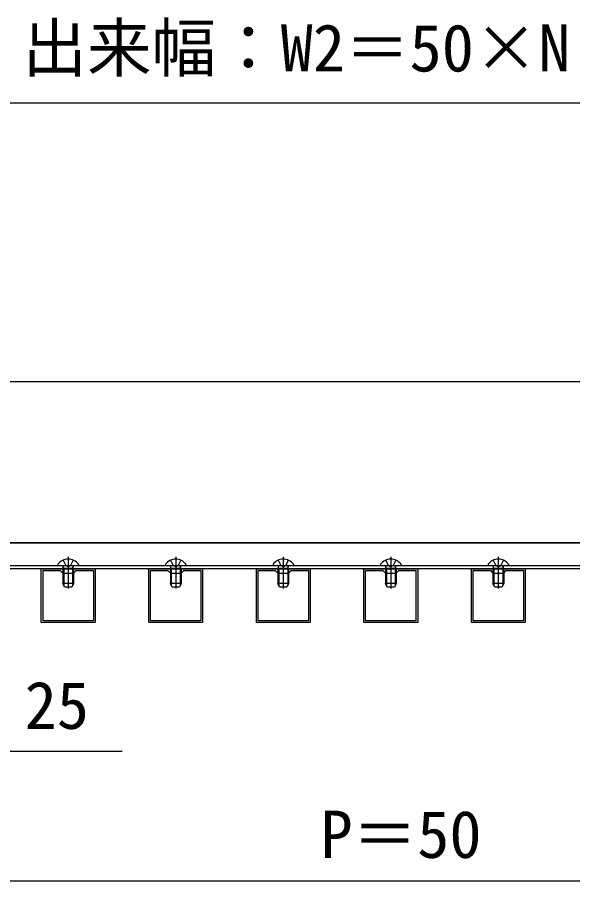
# Model space of a CAD drawing. Units: millimetres, scale not verified. Extents: x -875 to 875, y -1310 to 1300.
# Drawn here: x -200.8 to -71.6, y -738.8 to -538.1 of the extents above; entities that cross this region are included whole.
import ezdxf
from ezdxf.enums import TextEntityAlignment as Align

# ---------------------------------------------------------------- set-up
doc = ezdxf.new("R2010")
doc.units = ezdxf.units.MM
doc.header["$LTSCALE"] = 4
for name, color, linetype in [('0-2_YKK_11', 7, 'Continuous'), ('0-3_YKK_12', 2, 'Continuous'), ('0-4_YKK_13', 4, 'Continuous'), ('0-5_YKK_D', 6, 'Continuous')]:
    doc.layers.add(name, color=color, linetype=linetype)
doc.styles.add('ＭＳ ゴシック', font='')
doc.styles.get('ＭＳ ゴシック').set_extended_font_data('MS Gothic')

msp = doc.modelspace()

# ---------------------------------------------------------------- linework, layer by layer
at = {"layer": '0-2_YKK_11'}
for points in [[(-182.68, -666.275), (-182.68, -678.775), (-195.179, -678.775), (-195.179, -666.275)], [(-183.08, -666.675), (-183.08, -678.375), (-194.779, -678.375), (-194.779, -666.675), (-190.779, -666.675), (-190.179, -667.275), (-187.679, -667.275), (-187.079, -666.675)], [(-157.68, -666.275), (-157.68, -678.775), (-170.179, -678.775), (-170.179, -666.275)], [(-158.08, -666.675), (-158.08, -678.375), (-169.779, -678.375), (-169.779, -666.675), (-165.779, -666.675), (-165.179, -667.275), (-162.679, -667.275), (-162.079, -666.675)], [(-132.68, -666.275), (-132.68, -678.775), (-145.179, -678.775), (-145.179, -666.275)], [(-133.08, -666.675), (-133.08, -678.375), (-144.779, -678.375), (-144.779, -666.675), (-140.779, -666.675), (-140.179, -667.275), (-137.679, -667.275), (-137.079, -666.675)], [(-107.68, -666.275), (-107.68, -678.775), (-120.179, -678.775), (-120.179, -666.275)], [(-108.08, -666.675), (-108.08, -678.375), (-119.779, -678.375), (-119.779, -666.675), (-115.779, -666.675), (-115.179, -667.275), (-112.679, -667.275), (-112.079, -666.675)], [(-82.68, -666.275), (-82.68, -678.775), (-95.179, -678.775), (-95.179, -666.275)], [(-83.08, -666.675), (-83.08, -678.375), (-94.779, -678.375), (-94.779, -666.675), (-90.779, -666.675), (-90.179, -667.275), (-87.679, -667.275), (-87.079, -666.675)]]:
    msp.add_lwpolyline(points, close=True, dxfattribs=at)
at = {"layer": '0-3_YKK_12'}
msp.add_line((-220.179, -665.525), (17.32, -665.525), dxfattribs=at)
for points in [[(-228.93, -622.775), (-23.93, -622.775), (-23.93, -660.275), (-228.93, -660.275)], [(-220.179, -660.275), (17.32, -660.275), (17.32, -666.275), (-220.179, -666.275)]]:
    msp.add_lwpolyline(points, close=True, dxfattribs=at)
at = {"layer": '0-4_YKK_13'}
for p, q in [((-188.929, -663.525), (-188.929, -670.874)), ((-163.929, -663.525), (-163.929, -670.874)), ((-138.929, -663.525), (-138.929, -670.874)), ((-113.929, -663.525), (-113.929, -670.874)), ((-88.929, -663.525), (-88.929, -670.874)), ((-191.304, -665.225), (-191.304, -665.275)), ((-191.054, -665.525), (-186.804, -665.525)), ((-190.179, -666.225), (-190.071, -665.927)), ((-187.679, -666.225), (-190.179, -666.225)), ((-190.179, -666.225), (-190.179, -669.675)), ((-190.104, -664.269), (-189.501, -665.477)), ((-189.962, -666.225), (-190.059, -665.763)), ((-189.962, -666.225), (-189.962, -670.135)), ((-188.929, -665.782), (-189.501, -665.477)), ((-188.929, -665.782), (-188.356, -665.477)), ((-187.754, -664.269), (-188.356, -665.477)), ((-187.895, -666.225), (-187.799, -665.763)), ((-187.895, -666.225), (-187.895, -670.135)), ((-187.679, -666.225), (-187.787, -665.927)), ((-187.679, -666.225), (-187.679, -669.675)), ((-186.554, -665.225), (-186.554, -665.275)), ((-166.304, -665.225), (-166.304, -665.275)), ((-166.054, -665.525), (-161.804, -665.525)), ((-165.179, -666.225), (-165.071, -665.927)), ((-162.679, -666.225), (-165.179, -666.225)), ((-165.179, -666.225), (-165.179, -669.675)), ((-165.104, -664.269), (-164.501, -665.477)), ((-164.962, -666.225), (-165.059, -665.763)), ((-164.962, -666.225), (-164.962, -670.135)), ((-163.929, -665.782), (-164.501, -665.477)), ((-163.929, -665.782), (-163.356, -665.477)), ((-162.754, -664.269), (-163.356, -665.477)), ((-162.895, -666.225), (-162.799, -665.763)), ((-162.895, -666.225), (-162.895, -670.135)), ((-162.679, -666.225), (-162.787, -665.927)), ((-162.679, -666.225), (-162.679, -669.675)), ((-161.554, -665.225), (-161.554, -665.275)), ((-141.304, -665.225), (-141.304, -665.275)), ((-141.054, -665.525), (-136.804, -665.525)), ((-140.179, -666.225), (-140.071, -665.927)), ((-137.679, -666.225), (-140.179, -666.225)), ((-140.179, -666.225), (-140.179, -669.675)), ((-140.104, -664.269), (-139.501, -665.477)), ((-139.962, -666.225), (-140.059, -665.763)), ((-139.962, -666.225), (-139.962, -670.135)), ((-138.929, -665.782), (-139.501, -665.477)), ((-138.929, -665.782), (-138.356, -665.477)), ((-137.754, -664.269), (-138.356, -665.477)), ((-137.895, -666.225), (-137.799, -665.763)), ((-137.895, -666.225), (-137.895, -670.135)), ((-137.679, -666.225), (-137.787, -665.927)), ((-137.679, -666.225), (-137.679, -669.675)), ((-136.554, -665.225), (-136.554, -665.275)), ((-116.304, -665.225), (-116.304, -665.275)), ((-116.054, -665.525), (-111.804, -665.525)), ((-115.179, -666.225), (-115.071, -665.927)), ((-112.679, -666.225), (-115.179, -666.225)), ((-115.179, -666.225), (-115.179, -669.675)), ((-115.104, -664.269), (-114.501, -665.477)), ((-114.962, -666.225), (-115.059, -665.763)), ((-114.962, -666.225), (-114.962, -670.135)), ((-113.929, -665.782), (-114.501, -665.477)), ((-113.929, -665.782), (-113.356, -665.477)), ((-112.754, -664.269), (-113.356, -665.477)), ((-112.895, -666.225), (-112.799, -665.763)), ((-112.895, -666.225), (-112.895, -670.135)), ((-112.679, -666.225), (-112.787, -665.927)), ((-112.679, -666.225), (-112.679, -669.675)), ((-111.554, -665.225), (-111.554, -665.275)), ((-91.304, -665.225), (-91.304, -665.275)), ((-91.054, -665.525), (-86.804, -665.525)), ((-90.179, -666.225), (-90.071, -665.927)), ((-87.679, -666.225), (-90.179, -666.225)), ((-90.179, -666.225), (-90.179, -669.675)), ((-90.104, -664.269), (-89.501, -665.477)), ((-89.962, -666.225), (-90.059, -665.763)), ((-89.962, -666.225), (-89.962, -670.135)), ((-88.929, -665.782), (-89.501, -665.477)), ((-88.929, -665.782), (-88.356, -665.477)), ((-87.754, -664.269), (-88.356, -665.477)), ((-87.895, -666.225), (-87.799, -665.763)), ((-87.895, -666.225), (-87.895, -670.135)), ((-87.679, -666.225), (-87.787, -665.927)), ((-87.679, -666.225), (-87.679, -669.675)), ((-86.554, -665.225), (-86.554, -665.275)), ((-187.679, -669.675), (-190.179, -669.675)), ((-189.779, -670.525), (-190.179, -669.675)), ((-187.679, -669.675), (-188.079, -670.525)), ((-162.679, -669.675), (-165.179, -669.675)), ((-164.779, -670.525), (-165.179, -669.675)), ((-162.679, -669.675), (-163.079, -670.525)), ((-137.679, -669.675), (-140.179, -669.675)), ((-139.779, -670.525), (-140.179, -669.675)), ((-137.679, -669.675), (-138.079, -670.525)), ((-112.679, -669.675), (-115.179, -669.675)), ((-114.779, -670.525), (-115.179, -669.675)), ((-112.679, -669.675), (-113.079, -670.525)), ((-87.679, -669.675), (-90.179, -669.675)), ((-89.779, -670.525), (-90.179, -669.675)), ((-87.679, -669.675), (-88.079, -670.525)), ((-188.079, -670.525), (-189.779, -670.525)), ((-163.079, -670.525), (-164.779, -670.525)), ((-138.079, -670.525), (-139.779, -670.525)), ((-113.079, -670.525), (-114.779, -670.525)), ((-88.079, -670.525), (-89.779, -670.525))]:
    msp.add_line(p, q, dxfattribs=at)
for centre, radius, start, end in [((-188.929, -666.975), 2.95, 36.38156, 143.61844), ((-163.929, -666.975), 2.95, 36.38156, 143.61844), ((-138.929, -666.975), 2.95, 36.38156, 143.61844), ((-113.929, -666.975), 2.95, 36.38156, 143.61844), ((-88.929, -666.975), 2.95, 36.38156, 143.61844), ((-191.054, -665.275), 0.25, 180, 270), ((-190.353, -665.825), 0.3, 340.03043, 90), ((-187.505, -665.825), 0.3, 90, 199.96957), ((-186.804, -665.275), 0.25, 270, 0), ((-166.054, -665.275), 0.25, 180, 270), ((-165.353, -665.825), 0.3, 340.03043, 90), ((-162.505, -665.825), 0.3, 90, 199.96957), ((-161.804, -665.275), 0.25, 270, 0), ((-141.054, -665.275), 0.25, 180, 270), ((-140.353, -665.825), 0.3, 340.03043, 90), ((-137.505, -665.825), 0.3, 90, 199.96957), ((-136.804, -665.275), 0.25, 270, 0), ((-116.054, -665.275), 0.25, 180, 270), ((-115.353, -665.825), 0.3, 340.03043, 90), ((-112.505, -665.825), 0.3, 90, 199.96957), ((-111.804, -665.275), 0.25, 270, 0), ((-91.054, -665.275), 0.25, 180, 270), ((-90.353, -665.825), 0.3, 340.03043, 90), ((-87.505, -665.825), 0.3, 90, 199.96957), ((-86.804, -665.275), 0.25, 270, 0)]:
    msp.add_arc(centre, radius, start, end, dxfattribs=at)
at = {"layer": '0-5_YKK_D'}
for p, q in [((-218.68, -557.954), (3.32, -557.954)), ((-176.339, -708.775), (-220.179, -708.775)), ((-213.929, -738.775), (11.071, -738.775))]:
    msp.add_line(p, q, dxfattribs=at)

# ---------------------------------------------------------------- texts
at = {"layer": '0-5_YKK_D', "style": 'ＭＳ ゴシック'}
for s, p in [('出来幅：W2＝50×N', (-199.555, -553.994)), ('25', (-199.05, -706.775)), ('P＝50', (-130.278, -736.775))]:
    msp.add_text(s, height=11, dxfattribs=at).set_placement(p, align=Align.BOTTOM_LEFT)

doc.saveas('drawing.dxf')
